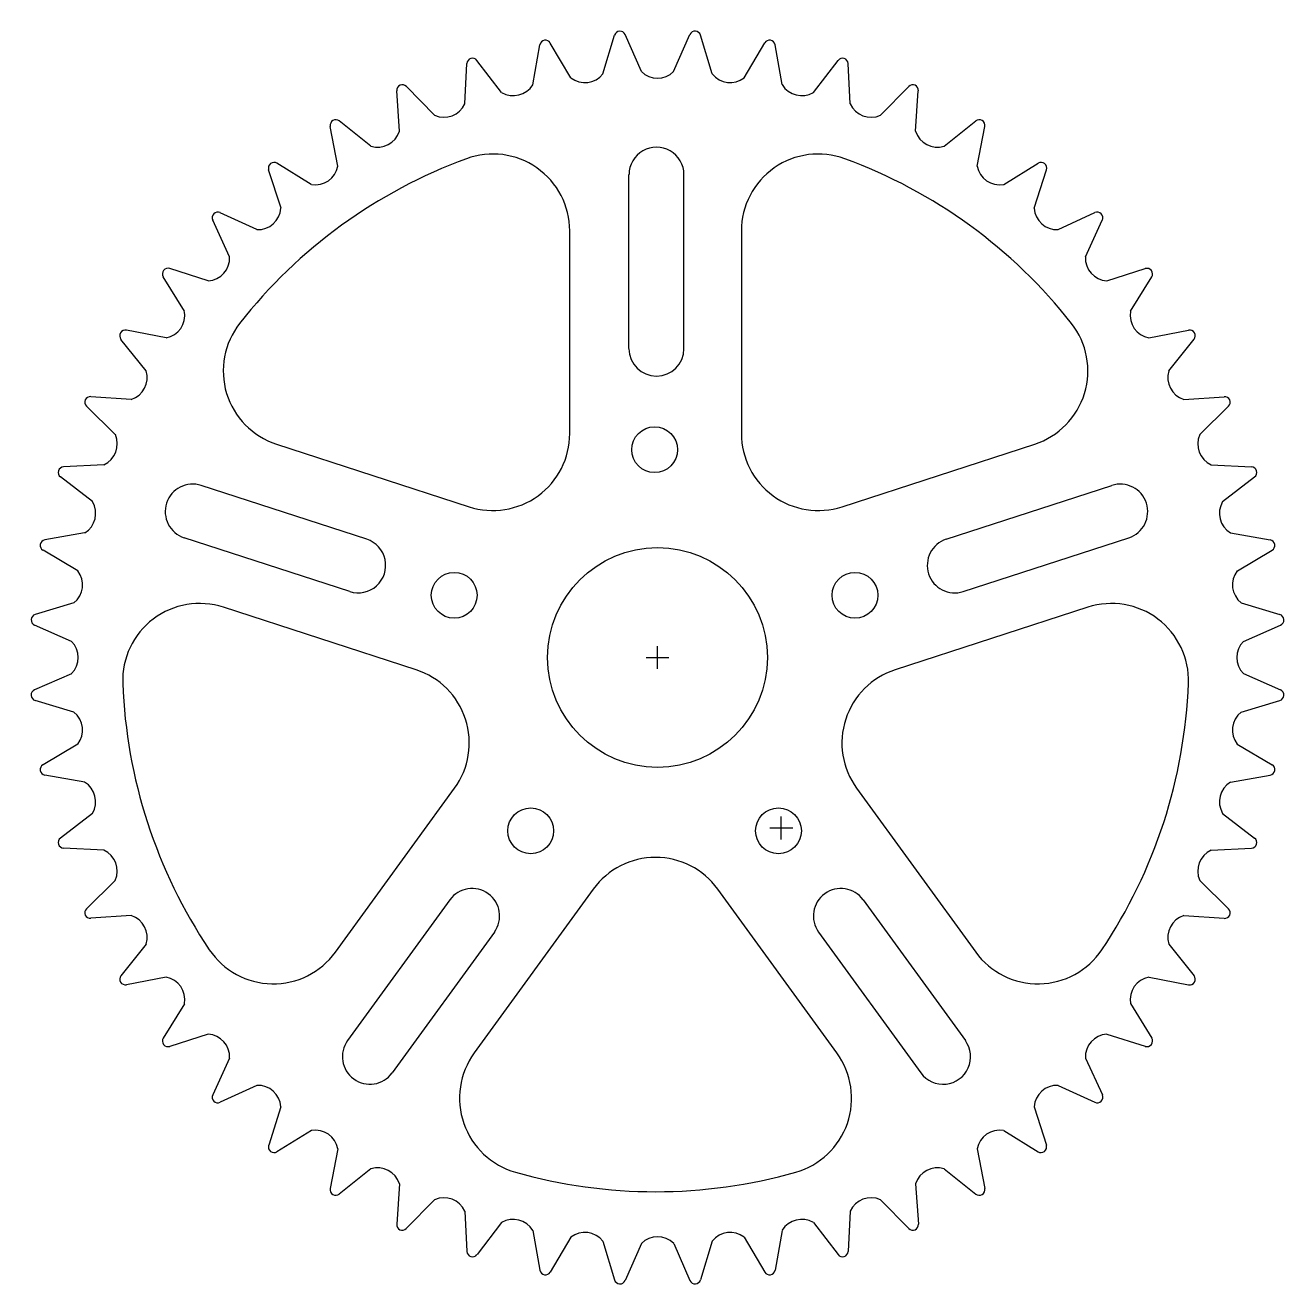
# Model space of a CAD drawing. Header units: millimetres. Extents: x 5853 to 6129, y 2830 to 3106.
import ezdxf

# ---------------------------------------------------------------- set-up
doc = ezdxf.new("R2010")
doc.units = ezdxf.units.MM

# ---------------------------------------------------------------- blocks, each defined once
blk = doc.blocks.new('*U1')
for p, q in [((-7.7, -3.2), (-4.15, 4.87)), ((0.7, -3.7), (-1.85, 4.73))]:
    blk.add_line(p, q)
for centre, radius, start, end in [((-3.02, 4.38), 1.23, 16.8269, 156.25), ((4.63, -0.61), 5, 218.2871, 307.8668)]:
    blk.add_arc(centre, radius, start, end)
blk = doc.blocks.new('*U2')
at = {"color": 0, "linetype": 'ByBlock', "lineweight": -2, "transparency": 16777216}
for p, rotation in [((5614.72, 3099.63), 6.923076923076879), ((5598.9, 3098.11), 13.84615384615382), ((5646.33, 3096.93), 353.076923076923), ((5583.37, 3094.69), 20.76923076923075), ((5568.38, 3089.43), 27.69230769230768), ((5661.67, 3092.74), 346.1538461538461), ((5676.38, 3086.74), 339.2307692307692), ((5554.12, 3082.4), 34.61538461538461), ((5690.27, 3079), 332.3076923076924), ((5540.82, 3073.7), 41.53846153846152), ((5703.12, 3069.65), 325.3846153846153), ((5528.66, 3063.46), 48.46153846153847), ((5714.75, 3058.82), 318.4615384615385), ((5517.83, 3051.83), 55.38461538461537), ((5724.99, 3046.66), 311.5384615384615), ((5508.48, 3038.97), 62.30769230769231), ((5733.69, 3033.36), 304.6153846153846), ((5500.74, 3025.09), 69.23076923076923), ((5740.73, 3019.1), 297.6923076923077), ((5494.74, 3010.37), 76.15384615384615), ((5745.99, 3004.1), 290.7692307692308), ((5490.55, 2995.04), 83.0769230769231), ((5749.41, 2988.58), 283.8461538461539), ((5488.24, 2979.31), 90), ((5750.93, 2972.76), 276.9230769230769), ((5487.84, 2963.42), 96.92307692307692), ((5750.53, 2956.87), 270), ((5489.37, 2947.6), 103.8461538461539), ((5748.23, 2941.14), 263.076923076923), ((5492.78, 2932.08), 110.7692307692308), ((5744.04, 2925.81), 256.1538461538461), ((5498.05, 2917.08), 117.6923076923077), ((5738.03, 2911.09), 249.2307692307692), ((5505.08, 2902.83), 124.6153846153846), ((5730.3, 2897.21), 242.3076923076923), ((5513.78, 2889.52), 131.5384615384615), ((5720.94, 2884.36), 235.3846153846154), ((5524.02, 2877.37), 138.4615384615385), ((5710.11, 2872.73), 228.4615384615385), ((5535.65, 2866.53), 145.3846153846154), ((5697.95, 2862.49), 221.5384615384615), ((5548.5, 2857.18), 152.3076923076923), ((5684.65, 2853.79), 214.6153846153846), ((5562.39, 2849.45), 159.2307692307693), ((5670.4, 2846.75), 207.6923076923077), ((5577.11, 2843.44), 166.1538461538462), ((5655.4, 2841.49), 200.7692307692307), ((5592.44, 2839.25), 173.0769230769232), ((5639.88, 2838.07), 193.8461538461538), ((5608.17, 2836.94), 180), ((5624.06, 2836.55), 186.9230769230768)]:
    blk.add_blockref('*U1', p, dxfattribs=dict(at, rotation=rotation))
blk.add_blockref('*U1', (5630.61, 3099.24), dxfattribs=at)
blk = doc.blocks.new('*U3')
blk.add_circle((0, 0), 5)
blk = doc.blocks.new('*U4')
at = {"color": 0, "linetype": 'ByBlock', "lineweight": -2, "transparency": 16777216}
blk.add_blockref('*U3', (5990.88, 3014.09), dxfattribs=at)
for p, rotation in [((5947.13, 2982.31), 72), ((6034.63, 2982.31), 288), ((5963.84, 2930.88), 144), ((6017.92, 2930.88), 216)]:
    blk.add_blockref('*U3', p, dxfattribs=dict(at, rotation=rotation))
blk = doc.blocks.new('*U5')
blk.add_lwpolyline([(13.59, 29.58, 0.509525), (-13.59, 29.58), (-39.59, -6.21, 0.521401), (-30.59, -32.24, 0.139204), (30.59, -32.24, 0.521401), (39.59, -6.21)], format="xyb", close=True)
blk = doc.blocks.new('*U6')
at = {"color": 0, "linetype": 'ByBlock', "lineweight": -2, "transparency": 16777216}
for p, rotation in [((5943.77, 3032.93), 216), ((6037.99, 3032.93), 144), ((5914.66, 2943.33), 288), ((6067.11, 2943.33), 71.99999999999999)]:
    blk.add_blockref('*U5', p, dxfattribs=dict(at, rotation=rotation))
blk.add_blockref('*U5', (5990.88, 2887.95), dxfattribs=at)
blk = doc.blocks.new('*U7')
for p, q in [((6.31, 18.9), (-16.02, -11.84)), ((16.02, 11.84), (-6.31, -18.9))]:
    blk.add_line(p, q)
for centre, start, end in [((11.17, 15.37), 324, 144), ((-11.17, -15.37), 144, 324)]:
    blk.add_arc(centre, 6, start, end)
blk = doc.blocks.new('*U8')
at = {"color": 0, "linetype": 'ByBlock', "lineweight": -2, "transparency": 16777216}
for p, rotation in [((5990.88, 3055.56), 216), ((6074.07, 2995.12), 144), ((5907.69, 2995.12), 288.0000000000001), ((6042.3, 2897.33), 71.99999999999999)]:
    blk.add_blockref('*U7', p, dxfattribs=dict(at, rotation=rotation))
blk.add_blockref('*U7', (5939.47, 2897.33), dxfattribs=at)

msp = doc.modelspace()

# ---------------------------------------------------------------- linework, layer by layer
for p, q in [((5990.88, 2965.59), (5990.88, 2970.59)), ((5988.38, 2968.09), (5993.38, 2968.09)), ((6017.92, 2928.38), (6017.92, 2933.38)), ((6015.42, 2930.88), (6020.42, 2930.88))]:
    msp.add_line(p, q)
msp.add_circle((5990.88, 2968.09), 24)

# ---------------------------------------------------------------- block references
for name, p in [('*U2', (371.5, 0)), ('*U6', (-0.42, 0)), ('*U8', (-0.22, -1.04)), ('*U4', (-0.63, -0.63))]:
    msp.add_blockref(name, p)

doc.saveas('drawing.dxf')
